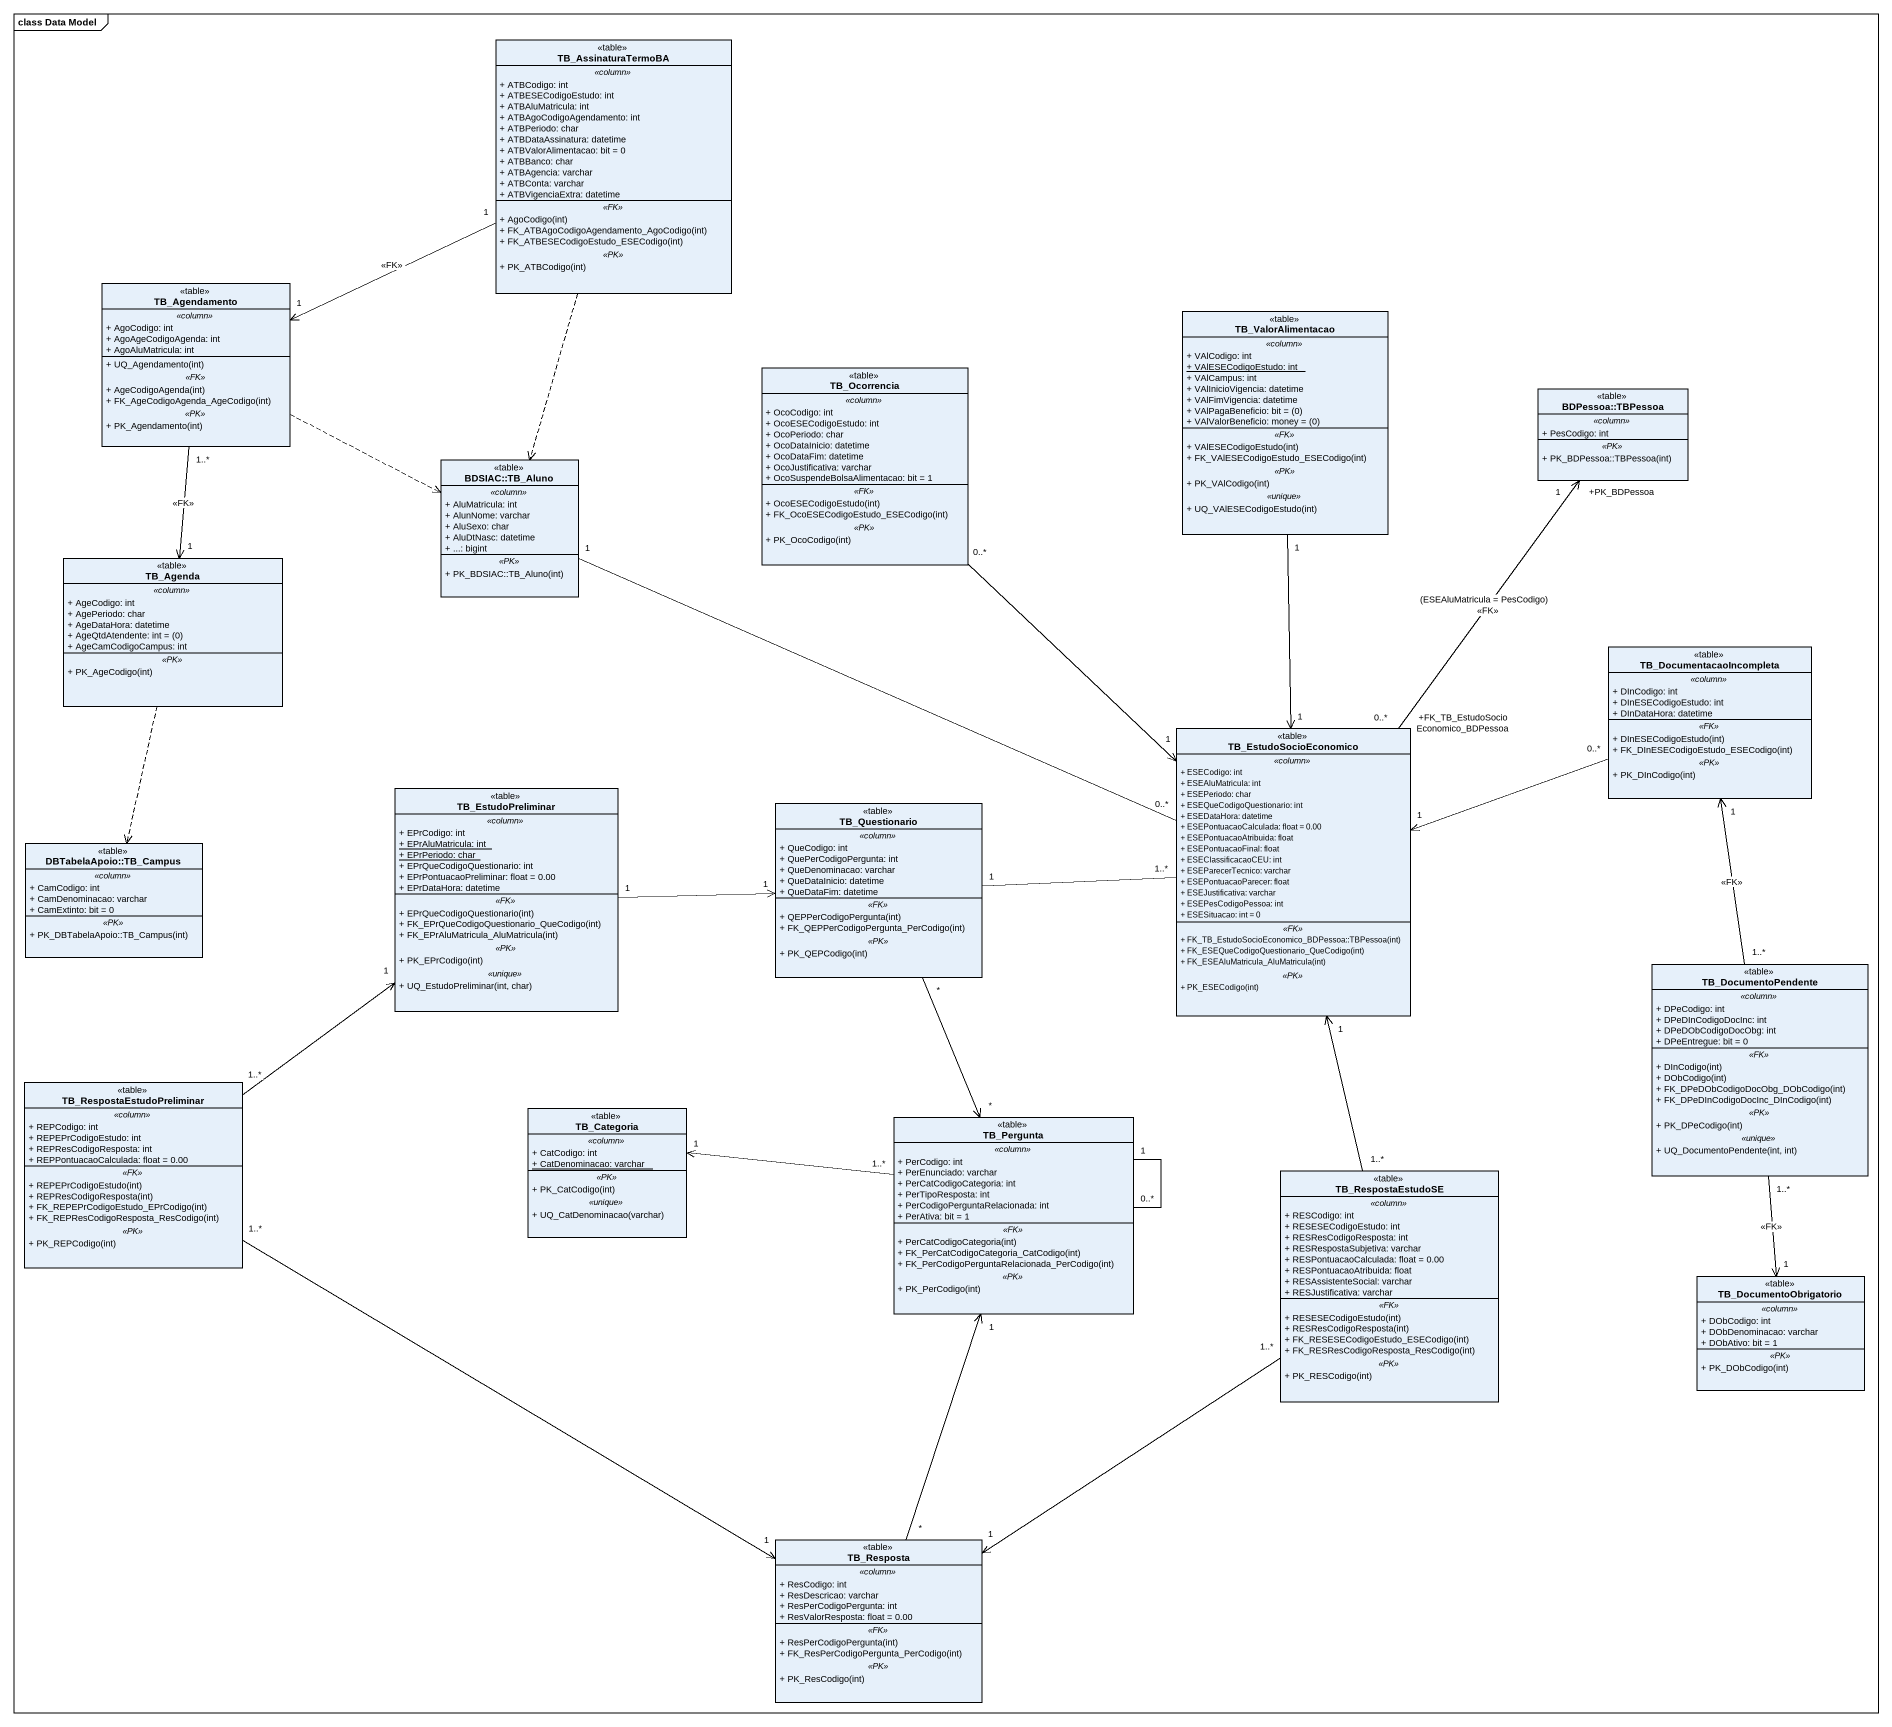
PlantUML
@startuml
mainframe class Data Model
hide circle
hide empty members
skinparam classAttributeIconSize 0
class TB_AssinaturaTermoBA <<table>> {
  .. <<column>> ..
  + ATBCodigo: int
  + ATBESECodigoEstudo: int
  + ATBAluMatricula: int
  + ATBAgoCodigoAgendamento: int
  + ATBPeriodo: char
  + ATBDataAssinatura: datetime
  + ATBValorAlimentacao: bit = 0
  + ATBBanco: char
  + ATBAgencia: varchar
  + ATBConta: varchar
  + ATBVigenciaExtra: datetime
  .. <<FK>> ..
  + AgoCodigo(int)
  + FK_ATBAgoCodigoAgendamento_AgoCodigo(int)
  + FK_ATBESECodigoEstudo_ESECodigo(int)
  .. <<PK>> ..
  + PK_ATBCodigo(int)
}
class TB_Agendamento <<table>> {
  .. <<column>> ..
  + AgoCodigo: int
  + AgoAgeCodigoAgenda: int
  + AgoAluMatricula: int
  --
  + UQ_Agendamento(int)
  .. <<FK>> ..
  + AgeCodigoAgenda(int)
  + FK_AgeCodigoAgenda_AgeCodigo(int)
  .. <<PK>> ..
  + PK_Agendamento(int)
}
class TB_ValorAlimentacao <<table>> {
  .. <<column>> ..
  + VAlCodigo: int
  {static} + VAlESECodigoEstudo: int
  + VAlCampus: int
  + VAlInicioVigencia: datetime
  + VAlFimVigencia: datetime
  {field} + VAlPagaBeneficio: bit = (0)
  {field} + VAlValorBeneficio: money = (0)
  .. <<FK>> ..
  + VAlESECodigoEstudo(int)
  + FK_VAlESECodigoEstudo_ESECodigo(int)
  .. <<PK>> ..
  + PK_VAlCodigo(int)
  .. <<unique>> ..
  + UQ_VAlESECodigoEstudo(int)
}
class TB_Ocorrencia <<table>> {
  .. <<column>> ..
  + OcoCodigo: int
  + OcoESECodigoEstudo: int
  + OcoPeriodo: char
  + OcoDataInicio: datetime
  + OcoDataFim: datetime
  + OcoJustificativa: varchar
  + OcoSuspendeBolsaAlimentacao: bit = 1
  .. <<FK>> ..
  + OcoESECodigoEstudo(int)
  + FK_OcoESECodigoEstudo_ESECodigo(int)
  .. <<PK>> ..
  + PK_OcoCodigo(int)
}
class "BDPessoa::TBPessoa" as BDPessoa_TBPessoa <<table>> {
  .. <<column>> ..
  + PesCodigo: int
  .. <<PK>> ..
  + PK_BDPessoa::TBPessoa(int)
}
class "BDSIAC::TB_Aluno" as BDSIAC_TB_Aluno <<table>> {
  .. <<column>> ..
  + AluMatricula: int
  + AlunNome: varchar
  + AluSexo: char
  + AluDtNasc: datetime
  + ...: bigint
  .. <<PK>> ..
  + PK_BDSIAC::TB_Aluno(int)
}
class TB_Agenda <<table>> {
  .. <<column>> ..
  + AgeCodigo: int
  + AgePeriodo: char
  + AgeDataHora: datetime
  {field} + AgeQtdAtendente: int = (0)
  + AgeCamCodigoCampus: int
  .. <<PK>> ..
  + PK_AgeCodigo(int)
}
class TB_DocumentacaoIncompleta <<table>> {
  .. <<column>> ..
  + DInCodigo: int
  + DInESECodigoEstudo: int
  + DInDataHora: datetime
  .. <<FK>> ..
  + DInESECodigoEstudo(int)
  + FK_DInESECodigoEstudo_ESECodigo(int)
  .. <<PK>> ..
  + PK_DInCodigo(int)
}
class TB_EstudoSocioEconomico <<table>> {
  .. <<column>> ..
  + ESECodigo: int
  + ESEAluMatricula: int
  + ESEPeriodo: char
  + ESEQueCodigoQuestionario: int
  + ESEDataHora: datetime
  + ESEPontuacaoCalculada: float = 0.00
  + ESEPontuacaoAtribuida: float
  + ESEPontuacaoFinal: float
  + ESEClassificacaoCEU: int
  + ESEParecerTecnico: varchar
  + ESEPontuacaoParecer: float
  + ESEJustificativa: varchar
  + ESEPesCodigoPessoa: int
  + ESESituacao: int = 0
  .. <<FK>> ..
  + FK_TB_EstudoSocioEconomico_BDPessoa::TBPessoa(int)
  + FK_ESEQueCodigoQuestionario_QueCodigo(int)
  + FK_ESEAluMatricula_AluMatricula(int)
  .. <<PK>> ..
  + PK_ESECodigo(int)
}
class TB_EstudoPreliminar <<table>> {
  .. <<column>> ..
  + EPrCodigo: int
  {static} + EPrAluMatricula: int
  {static} + EPrPeriodo: char
  + EPrQueCodigoQuestionario: int
  + EPrPontuacaoPreliminar: float = 0.00
  + EPrDataHora: datetime
  .. <<FK>> ..
  + EPrQueCodigoQuestionario(int)
  + FK_EPrQueCodigoQuestionario_QueCodigo(int)
  + FK_EPrAluMatricula_AluMatricula(int)
  .. <<PK>> ..
  + PK_EPrCodigo(int)
  .. <<unique>> ..
  + UQ_EstudoPreliminar(int, char)
}
class TB_Questionario <<table>> {
  .. <<column>> ..
  + QueCodigo: int
  + QuePerCodigoPergunta: int
  + QueDenominacao: varchar
  + QueDataInicio: datetime
  + QueDataFim: datetime
  .. <<FK>> ..
  + QEPPerCodigoPergunta(int)
  + FK_QEPPerCodigoPergunta_PerCodigo(int)
  .. <<PK>> ..
  + PK_QEPCodigo(int)
}
class "DBTabelaApoio::TB_Campus" as DBTabelaApoio_TB_Campus <<table>> {
  .. <<column>> ..
  + CamCodigo: int
  + CamDenominacao: varchar
  + CamExtinto: bit = 0
  .. <<PK>> ..
  + PK_DBTabelaApoio::TB_Campus(int)
}
class TB_DocumentoPendente <<table>> {
  .. <<column>> ..
  + DPeCodigo: int
  + DPeDInCodigoDocInc: int
  + DPeDObCodigoDocObg: int
  + DPeEntregue: bit = 0
  .. <<FK>> ..
  + DInCodigo(int)
  + DObCodigo(int)
  + FK_DPeDObCodigoDocObg_DObCodigo(int)
  + FK_DPeDInCodigoDocInc_DInCodigo(int)
  .. <<PK>> ..
  + PK_DPeCodigo(int)
  .. <<unique>> ..
  + UQ_DocumentoPendente(int, int)
}
class TB_RespostaEstudoPreliminar <<table>> {
  .. <<column>> ..
  + REPCodigo: int
  + REPEPrCodigoEstudo: int
  + REPResCodigoResposta: int
  + REPPontuacaoCalculada: float = 0.00
  .. <<FK>> ..
  + REPEPrCodigoEstudo(int)
  + REPResCodigoResposta(int)
  + FK_REPEPrCodigoEstudo_EPrCodigo(int)
  + FK_REPResCodigoResposta_ResCodigo(int)
  .. <<PK>> ..
  + PK_REPCodigo(int)
}
class TB_Categoria <<table>> {
  .. <<column>> ..
  + CatCodigo: int
  {static} + CatDenominacao: varchar
  .. <<PK>> ..
  + PK_CatCodigo(int)
  .. <<unique>> ..
  + UQ_CatDenominacao(varchar)
}
class TB_Pergunta <<table>> {
  .. <<column>> ..
  + PerCodigo: int
  + PerEnunciado: varchar
  + PerCatCodigoCategoria: int
  + PerTipoResposta: int
  + PerCodigoPerguntaRelacionada: int
  + PerAtiva: bit = 1
  .. <<FK>> ..
  + PerCatCodigoCategoria(int)
  + FK_PerCatCodigoCategoria_CatCodigo(int)
  + FK_PerCodigoPerguntaRelacionada_PerCodigo(int)
  .. <<PK>> ..
  + PK_PerCodigo(int)
}
class TB_RespostaEstudoSE <<table>> {
  .. <<column>> ..
  + RESCodigo: int
  + RESESECodigoEstudo: int
  + RESResCodigoResposta: int
  + RESRespostaSubjetiva: varchar
  + RESPontuacaoCalculada: float = 0.00
  + RESPontuacaoAtribuida: float
  + RESAssistenteSocial: varchar
  + RESJustificativa: varchar
  .. <<FK>> ..
  + RESESECodigoEstudo(int)
  + RESResCodigoResposta(int)
  + FK_RESESECodigoEstudo_ESECodigo(int)
  + FK_RESResCodigoResposta_ResCodigo(int)
  .. <<PK>> ..
  + PK_RESCodigo(int)
}
class TB_DocumentoObrigatorio <<table>> {
  .. <<column>> ..
  + DObCodigo: int
  + DObDenominacao: varchar
  + DObAtivo: bit = 1
  .. <<PK>> ..
  + PK_DObCodigo(int)
}
class TB_Resposta <<table>> {
  .. <<column>> ..
  + ResCodigo: int
  + ResDescricao: varchar
  + ResPerCodigoPergunta: int
  + ResValorResposta: float = 0.00
  .. <<FK>> ..
  + ResPerCodigoPergunta(int)
  + FK_ResPerCodigoPergunta_PerCodigo(int)
  .. <<PK>> ..
  + PK_ResCodigo(int)
}
TB_AssinaturaTermoBA "1" -left-> "1" TB_Agendamento : <<FK>>
TB_AssinaturaTermoBA ..> BDSIAC_TB_Aluno
TB_Agendamento .right.> BDSIAC_TB_Aluno
TB_Agendamento "1..*" --> "1" TB_Agenda : <<FK>>
TB_ValorAlimentacao "1" --> "1" TB_EstudoSocioEconomico
TB_Ocorrencia "0..*" --> "1" TB_EstudoSocioEconomico
TB_Agenda ..> DBTabelaApoio_TB_Campus
TB_DocumentacaoIncompleta "0..*" -left-> "1" TB_EstudoSocioEconomico
TB_EstudoSocioEconomico "+FK_TB_EstudoSocioEconomico_BDPessoa\n0..*" -up-> "+PK_BDPessoa\n1" BDPessoa_TBPessoa : (ESEAluMatricula = PesCodigo)\n<<FK>>
TB_EstudoSocioEconomico "0..*" -left- "1" BDSIAC_TB_Aluno
TB_EstudoSocioEconomico "1..*" -left- "1" TB_Questionario
TB_EstudoPreliminar "1" -right-> "1" TB_Questionario
TB_Questionario "*" --> "*" TB_Pergunta
TB_DocumentoPendente "1..*" -up-> "1" TB_DocumentacaoIncompleta : <<FK>>
TB_DocumentoPendente "1..*" --> "1" TB_DocumentoObrigatorio : <<FK>>
TB_RespostaEstudoPreliminar "1..*" -up-> "1" TB_EstudoPreliminar
TB_RespostaEstudoPreliminar "1..*" -right-> "1" TB_Resposta
TB_Pergunta "1..*" -left-> "1" TB_Categoria
TB_Pergunta "0..*" -- "1" TB_Pergunta
TB_RespostaEstudoSE "1..*" -up-> "1" TB_EstudoSocioEconomico
TB_RespostaEstudoSE "1..*" --> "1" TB_Resposta
TB_Resposta "*" -up-> "1" TB_Pergunta
@enduml
